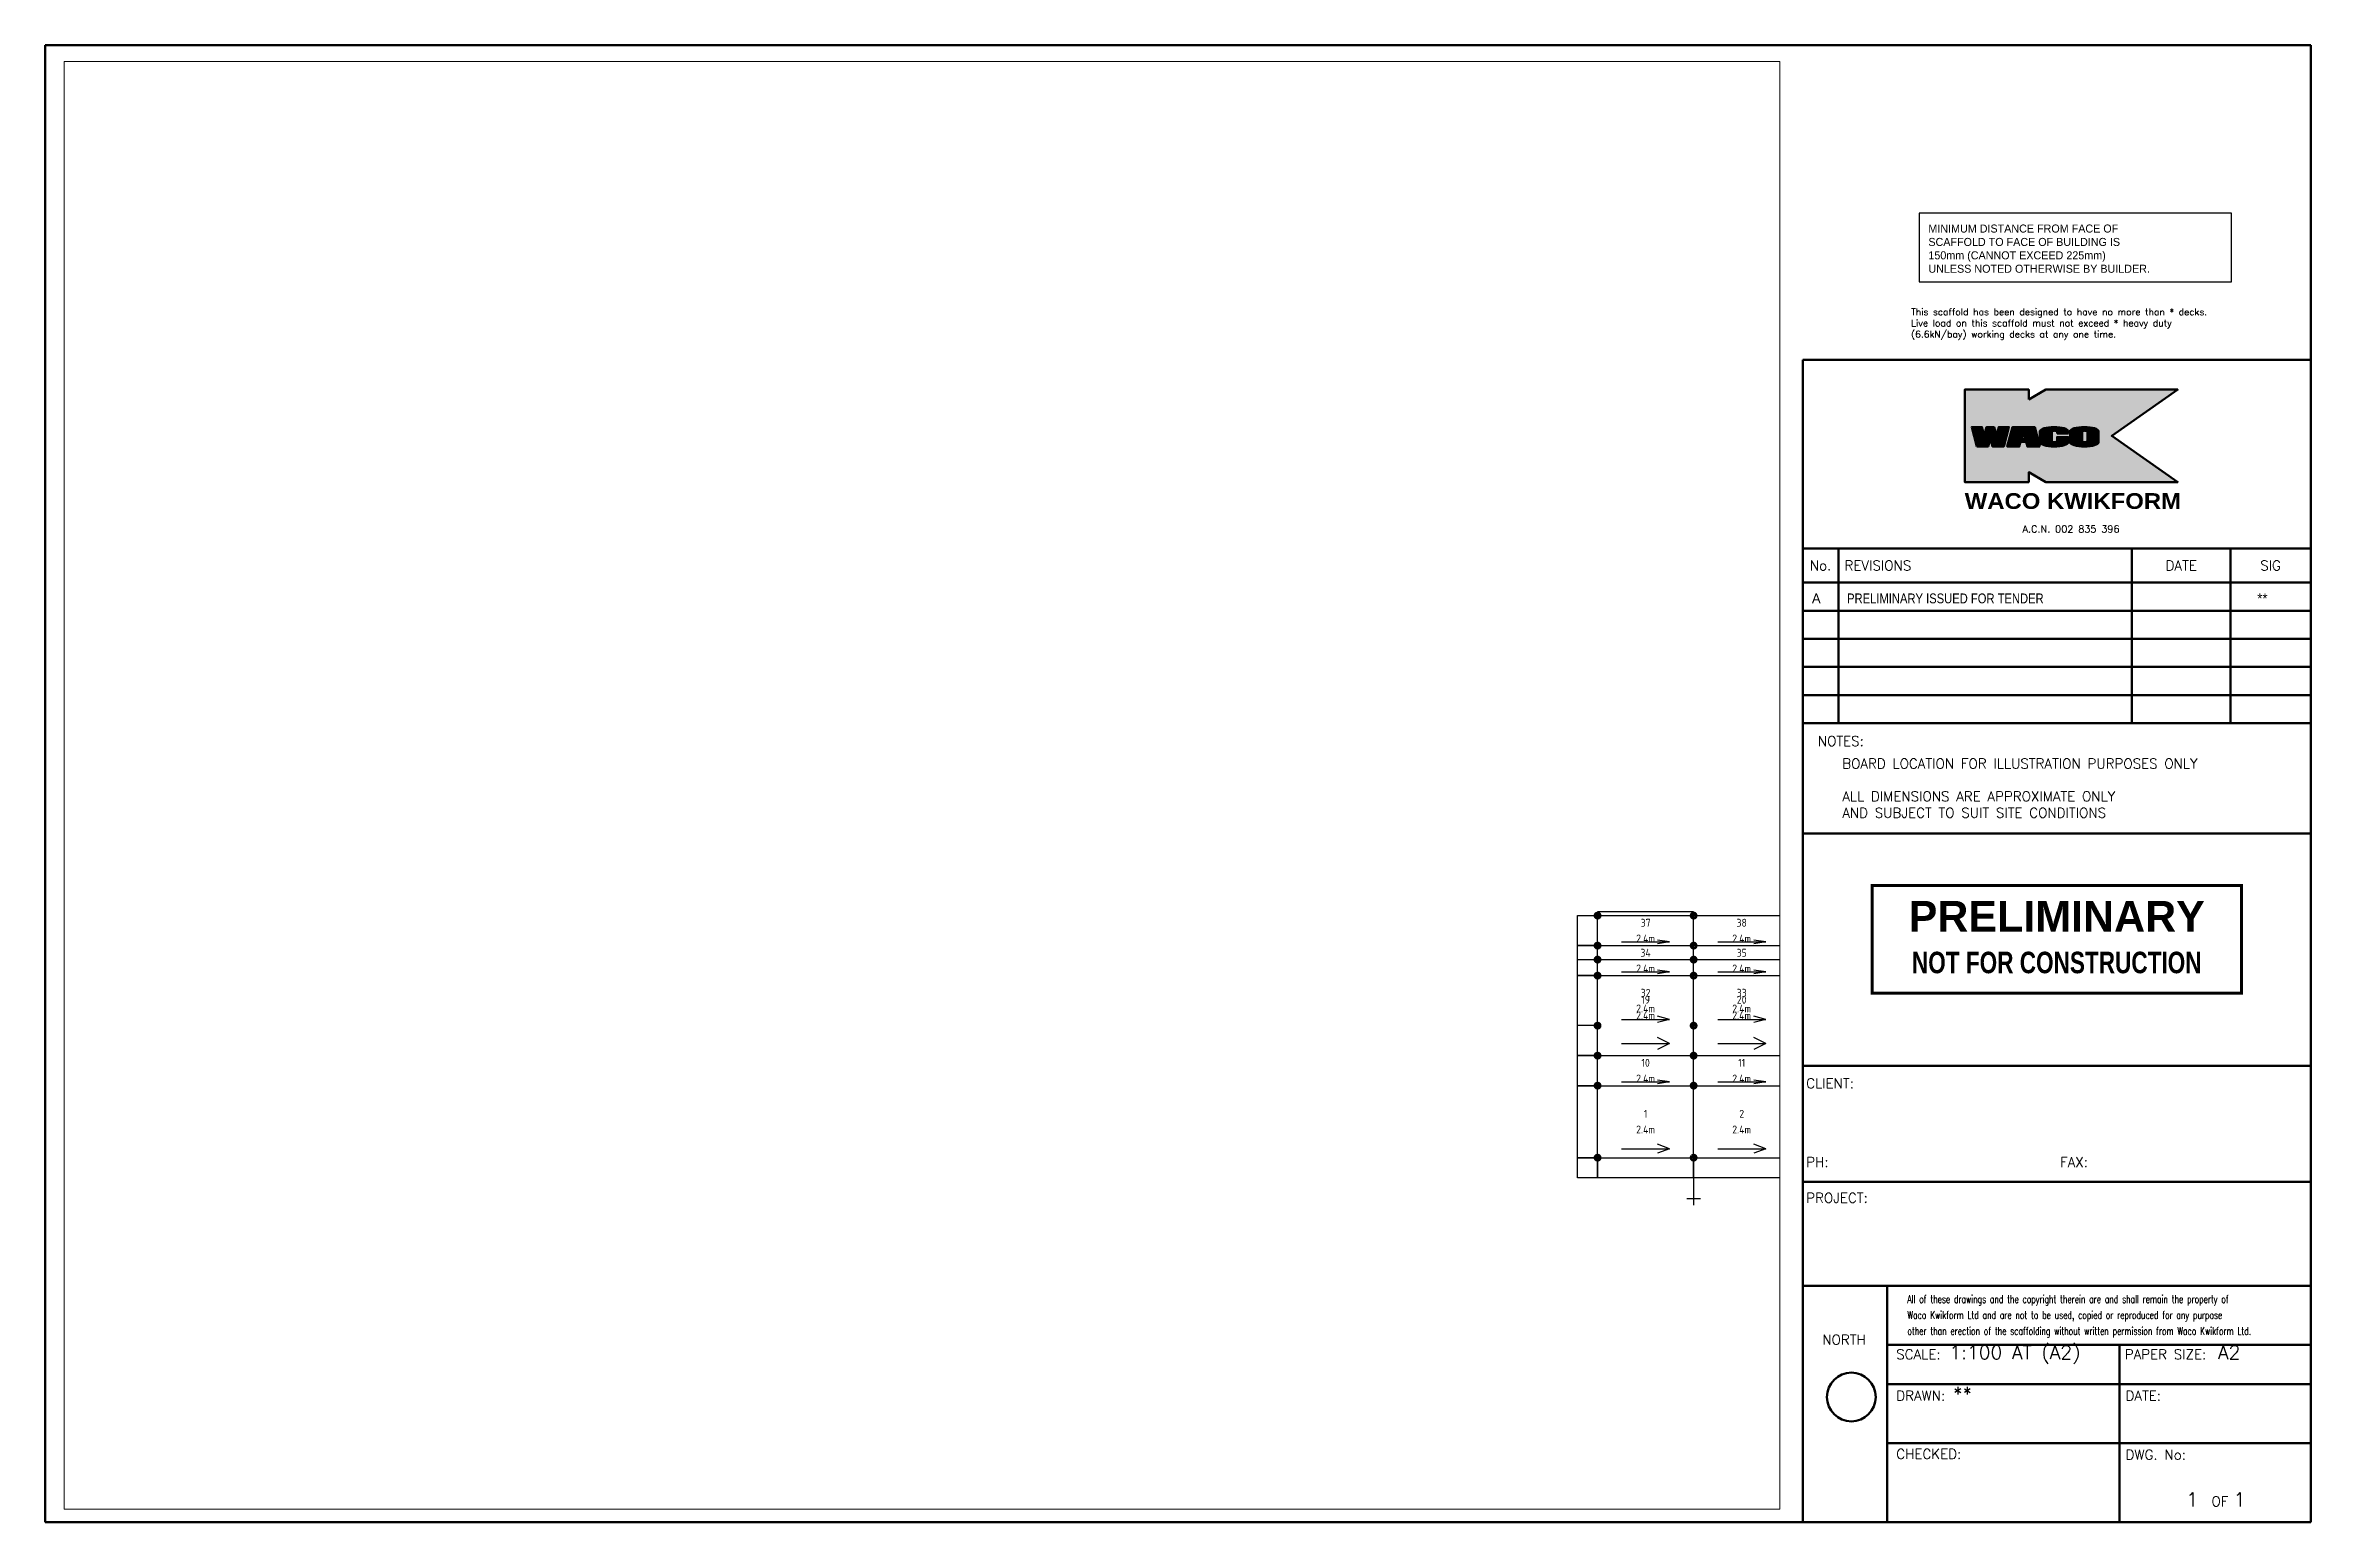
# Paper-space layout 'WACO Kwikform A2 Drawing Sheet No Ledgen' of a CAD drawing. Header units: millimetres. Extents: x 0 to 575, y 0 to 375.
# The model-space entities are those that its viewports show. They can reach past a viewport. Long polylines and large blocks are cut down to what shows.
import ezdxf
from ezdxf.enums import TextEntityAlignment as Align

# ---------------------------------------------------------------- set-up
doc = ezdxf.new("R2010")
doc.units = ezdxf.units.MM
doc.linetypes.add('KwikScaf_DASHED', pattern=[3.75, 2.5, -1.25])
doc.linetypes.add('KwikScaf_Line', pattern=[1, 1, 0])
doc.layers.get('0').update_dxf_attribs({"linetype": 'CONTINUOUS'})
for name, color, linetype in [('DISTANCE', 3, 'CONTINUOUS'), ('KwikScaf Schematic', 7, 'CONTINUOUS'), ('PRELIMINARY', 7, 'CONTINUOUS'), ('RED', 8, 'CONTINUOUS')]:
    doc.layers.add(name, color=color, linetype=linetype)
for name, color, linetype, lineweight in [('Sheet 018', 10, 'CONTINUOUS', 18), ('Sheet 025', 7, 'CONTINUOUS', 25), ('Sheet 035', 5, 'CONTINUOUS', 35), ('Sheet 050', 130, 'CONTINUOUS', 50), ('Sheet 070', 180, 'CONTINUOUS', 70)]:
    doc.layers.add(name, color=color, linetype=linetype, lineweight=lineweight)
doc.layers.add('Viewport', color=7, linetype='CONTINUOUS', plot=False)
doc.styles.add('ARCH', font='archd.shx', dxfattribs={"height": 250})
doc.styles.add('KwikScaf ISO', font='isocp.shx')
doc.styles.add('ROMANS', font='romans')
doc.styles.add('STAMP', font='ARIALBD.TTF')
doc.styles.add('WACO', font='ariblk.TTF')
pattern_1 = [(0, (0, 0), (0, 0.174625), [0.127, -0.047625]), (90, (0, 0), (-0.174625, 1e-17), [0.127, -0.047625])]

# ---------------------------------------------------------------- blocks, each defined once
blk = doc.blocks.new('REVDES')
at = {"style": 'ARCH'}
for tag, p in [('01', (2.31, 1.87)), ('03', (87.68, 1.87)), ('04', (115.37, 1.87))]:
    blk.add_attdef(tag, p, '', height=2.5, dxfattribs=at)
at = {"style": 'ARCH', "width": 0.85}
blk.add_attdef('02', (11.25, 1.87), '', height=2.5, dxfattribs=at)
blk = doc.blocks.new('PREL')
at = {"layer": 'RED', "const_width": 100}
blk.add_lwpolyline([(6000, 1750), (-6000, 1750), (-6000, -1750), (6000, -1750)], close=True, dxfattribs=at)
at = {"layer": 'RED', "style": 'STAMP'}
blk.add_text('PRELIMINARY', height=1000, dxfattribs=at).set_placement((0, 750), align=Align.MIDDLE)
at = {"layer": 'RED', "style": 'STAMP', "width": 0.75}
blk.add_text('NOT FOR CONSTRUCTION', height=700, dxfattribs=at).set_placement((0, -750), align=Align.MIDDLE)
blk = doc.blocks.new('REVISED TITLE')
at = {"layer": 'Sheet 025', "style": 'ROMANS'}
for s, p in [('CLIENT:', (-128.05, 110.15)), ('PH:', (-128.05, 90.15)), ('FAX:', (-63.6, 90.15)), ('PROJECT:', (-128.05, 81.06)), ('SCALE:', (-105.19, 41.33)), ('PAPER SIZE:', (-47.19, 41.33)), ('DRAWN:', (-105.19, 30.85)), ('DATE:', (-46.99, 30.85)), ('CHECKED:', (-105.19, 16.04)), ('DWG. No:', (-46.99, 15.86)), ('OF', (-25.18, 3.98))]:
    blk.add_text(s, height=2.5, dxfattribs=at).set_placement(p)
at = {"layer": 'Sheet 035', "style": 'ROMANS'}
for tag, p in [('CLIENT_CONTACT', (-110.61, 110.15)), ('ADDRESS_STREET', (-110.61, 100.15)), ('COMPANY', (-110.61, 105.15)), ('CITY', (-110.61, 95.15)), ('PHONE_NO.', (-110.61, 90.15)), ('FAX_NO.', (-46.16, 90.15)), ('PROJECT_TITLE:', (-110.61, 81.06)), ('PROJECT_DESCRIPTION', (-110.61, 76.06)), ('PROJECT_DESCRIPTION_2', (-110.61, 71.06)), ('PROJECT_DESCRIPTION_3', (-110.61, 66.06)), ('PROJECT_DESCRIPTION_4', (-110.61, 61.06)), ('SCALE', (-91.76, 41.33)), ('PAPER_SIZE', (-23.56, 41.33)), ('DRAFTSMAN', (-90.76, 30.85)), ('DATE', (-35.55, 30.85)), ('DWG_NO', (-46.15, 9.93))]:
    blk.add_attdef(tag, p, '', height=3.5, dxfattribs=at)
for tag, p in [('PAGE_NO.', (-30.05, 3.98)), ('OF_PAGES.', (-18.05, 3.98))]:
    blk.add_attdef(tag, text='', height=3.5, dxfattribs=at).set_placement(p, align=Align.CENTER)

msp = doc.modelspace()

# ---------------------------------------------------------------- linework, layer by layer
at = {"layer": 'KwikScaf Schematic', "color": 3, "linetype": 'KwikScaf_Line'}
for p, q in [((47059, 13444), (47059, 14206)), ((47059, 14206), (47567, 14206)), ((47567, 14206), (50006, 14206)), ((47567, 13444), (47567, 14206)), ((50006, 13444), (50006, 14206)), ((50006, 14206), (52445, 14206)), ((47059, 12682), (47059, 13444)), ((47059, 13444), (47567, 13444)), ((47567, 13444), (47059, 13444)), ((47567, 13444), (50006, 13444)), ((47567, 12682), (47567, 13444)), ((48177, 13540), (49396, 13540)), ((49396, 13540), (49091, 13587)), ((49396, 13540), (49091, 13492)), ((50006, 12682), (50006, 13444)), ((50006, 13444), (52445, 13444)), ((50616, 13540), (51835, 13540)), ((51835, 13540), (51530, 13587)), ((51835, 13540), (51530, 13492)), ((47059, 10650), (47059, 13089)), ((47059, 13089), (47567, 13089)), ((47567, 12682), (47059, 12682)), ((47059, 11412), (47059, 12682)), ((47059, 12682), (47567, 12682)), ((47567, 13089), (50006, 13089)), ((47567, 10650), (47567, 13089)), ((47567, 12682), (50006, 12682)), ((47567, 11412), (47567, 12682)), ((48177, 12778), (49396, 12778)), ((49396, 12778), (49091, 12825)), ((49396, 12778), (49091, 12730)), ((50006, 10650), (50006, 13089)), ((50006, 13089), (52445, 13089)), ((50006, 11412), (50006, 12682)), ((50006, 12682), (52445, 12682)), ((50616, 12778), (51835, 12778)), ((51835, 12778), (51530, 12825)), ((51835, 12778), (51530, 12730)), ((48177, 11571), (49396, 11571)), ((49396, 11571), (49091, 11650)), ((49396, 11571), (49091, 11492)), ((50616, 11571), (51835, 11571)), ((51835, 11571), (51530, 11650)), ((51835, 11571), (51530, 11492)), ((47567, 11412), (47059, 11412)), ((48177, 10955), (49396, 10955)), ((49396, 10955), (49091, 11108)), ((49396, 10955), (49091, 10803)), ((50616, 10955), (51835, 10955)), ((51835, 10955), (51530, 11108)), ((51835, 10955), (51530, 10803)), ((47059, 9888), (47059, 10650)), ((47059, 10650), (47567, 10650)), ((47567, 10650), (47059, 10650)), ((47567, 10650), (50006, 10650)), ((47567, 9888), (47567, 10650)), ((50006, 9888), (50006, 10650)), ((50006, 10650), (52445, 10650)), ((47567, 9888), (47059, 9888)), ((47059, 8059), (47059, 9888)), ((47059, 9888), (47567, 9888)), ((47567, 9888), (50006, 9888)), ((47567, 8059), (47567, 9888)), ((48177, 9984), (49396, 9984)), ((49396, 9984), (49091, 10031)), ((49396, 9984), (49091, 9936)), ((50006, 8059), (50006, 9888)), ((50006, 9888), (52445, 9888)), ((50616, 9984), (51835, 9984)), ((51835, 9984), (51530, 10031)), ((51835, 9984), (51530, 9936)), ((47567, 8059), (47059, 8059)), ((47059, 7551), (47059, 8059)), ((47059, 8059), (47567, 8059)), ((47567, 8059), (50006, 8059)), ((47567, 7551), (47567, 8059)), ((47567, 8059), (47567, 7551)), ((48177, 8288), (49396, 8288)), ((49396, 8288), (49091, 8402)), ((49396, 8288), (49091, 8174)), ((50006, 8059), (50006, 7551)), ((50006, 8059), (52445, 8059)), ((50006, 7551), (50006, 8059)), ((50616, 8288), (51835, 8288)), ((51835, 8288), (51530, 8402)), ((51835, 8288), (51530, 8174)), ((47567, 7551), (47059, 7551)), ((50006, 7551), (47567, 7551)), ((50006, 7551), (50006, 6851)), ((52445, 7551), (50006, 7551)), ((49831, 7026), (50181, 7026))]:
    msp.add_line(p, q, dxfattribs=at)
at = {"layer": 'KwikScaf Schematic', "color": 3, "linetype": 'KwikScaf_DASHED'}
for p, q in [((50006, 14306), (47567, 14306)), ((52245, 12482), (52245, 11612))]:
    msp.add_line(p, q, dxfattribs=at)
at = {"layer": 'KwikScaf Schematic', "color": 3, "linetype": 'KwikScaf_Line'}
for points in [[(47567, 14256, 100, 100, -0.198912), (47602, 14242, 100, 100, -0.198912), (47617, 14206, 100, 100, -0.198912), (47602, 14171, 100, 100, -0.198912), (47567, 14156, 100, 100, -0.198912), (47532, 14171, 100, 100, -0.198912), (47517, 14206, 100, 100, -0.198912), (47532, 14242, 100, 100, -0.198912)], [(50006, 14256, 100, 100, -0.198912), (50041, 14242, 100, 100, -0.198912), (50056, 14206, 100, 100, -0.198912), (50041, 14171, 100, 100, -0.198912), (50006, 14156, 100, 100, -0.198912), (49971, 14171, 100, 100, -0.198912), (49956, 14206, 100, 100, -0.198912), (49971, 14242, 100, 100, -0.198912)], [(50006, 14256, 100, 100, -0.198912), (50041, 14242, 100, 100, -0.198912), (50056, 14206, 100, 100, -0.198912), (50041, 14171, 100, 100, -0.198912), (50006, 14156, 100, 100, -0.198912), (49971, 14171, 100, 100, -0.198912), (49956, 14206, 100, 100, -0.198912), (49971, 14242, 100, 100, -0.198912)], [(52445, 14256, 100, 100, -0.198912), (52480, 14242, 100, 100, -0.198912), (52495, 14206, 100, 100, -0.198912), (52480, 14171, 100, 100, -0.198912), (52445, 14156, 100, 100, -0.198912), (52410, 14171, 100, 100, -0.198912), (52395, 14206, 100, 100, -0.198912), (52410, 14242, 100, 100, -0.198912)], [(52445, 14256, 100, 100, -0.198912), (52480, 14242, 100, 100, -0.198912), (52495, 14206, 100, 100, -0.198912), (52480, 14171, 100, 100, -0.198912), (52445, 14156, 100, 100, -0.198912), (52410, 14171, 100, 100, -0.198912), (52395, 14206, 100, 100, -0.198912), (52410, 14242, 100, 100, -0.198912)], [(47567, 13494, 100, 100, -0.198912), (47602, 13480, 100, 100, -0.198912), (47617, 13444, 100, 100, -0.198912), (47602, 13409, 100, 100, -0.198912), (47567, 13394, 100, 100, -0.198912), (47532, 13409, 100, 100, -0.198912), (47517, 13444, 100, 100, -0.198912), (47532, 13480, 100, 100, -0.198912)], [(50006, 13494, 100, 100, -0.198912), (50041, 13480, 100, 100, -0.198912), (50056, 13444, 100, 100, -0.198912), (50041, 13409, 100, 100, -0.198912), (50006, 13394, 100, 100, -0.198912), (49971, 13409, 100, 100, -0.198912), (49956, 13444, 100, 100, -0.198912), (49971, 13480, 100, 100, -0.198912)], [(50006, 13494, 100, 100, -0.198912), (50041, 13480, 100, 100, -0.198912), (50056, 13444, 100, 100, -0.198912), (50041, 13409, 100, 100, -0.198912), (50006, 13394, 100, 100, -0.198912), (49971, 13409, 100, 100, -0.198912), (49956, 13444, 100, 100, -0.198912), (49971, 13480, 100, 100, -0.198912)], [(50006, 13494, 100, 100, -0.198912), (50041, 13480, 100, 100, -0.198912), (50056, 13444, 100, 100, -0.198912), (50041, 13409, 100, 100, -0.198912), (50006, 13394, 100, 100, -0.198912), (49971, 13409, 100, 100, -0.198912), (49956, 13444, 100, 100, -0.198912), (49971, 13480, 100, 100, -0.198912)], [(52445, 13494, 100, 100, -0.198912), (52480, 13480, 100, 100, -0.198912), (52495, 13444, 100, 100, -0.198912), (52480, 13409, 100, 100, -0.198912), (52445, 13394, 100, 100, -0.198912), (52410, 13409, 100, 100, -0.198912), (52395, 13444, 100, 100, -0.198912), (52410, 13480, 100, 100, -0.198912)], [(52445, 13494, 100, 100, -0.198912), (52480, 13480, 100, 100, -0.198912), (52495, 13444, 100, 100, -0.198912), (52480, 13409, 100, 100, -0.198912), (52445, 13394, 100, 100, -0.198912), (52410, 13409, 100, 100, -0.198912), (52395, 13444, 100, 100, -0.198912), (52410, 13480, 100, 100, -0.198912)], [(52445, 13494, 100, 100, -0.198912), (52480, 13480, 100, 100, -0.198912), (52495, 13444, 100, 100, -0.198912), (52480, 13409, 100, 100, -0.198912), (52445, 13394, 100, 100, -0.198912), (52410, 13409, 100, 100, -0.198912), (52395, 13444, 100, 100, -0.198912), (52410, 13480, 100, 100, -0.198912)], [(47567, 13139, 100, 100, -0.198912), (47602, 13125, 100, 100, -0.198912), (47617, 13089, 100, 100, -0.198912), (47602, 13054, 100, 100, -0.198912), (47567, 13039, 100, 100, -0.198912), (47532, 13054, 100, 100, -0.198912), (47517, 13089, 100, 100, -0.198912), (47532, 13125, 100, 100, -0.198912)], [(50006, 13139, 100, 100, -0.198912), (50041, 13125, 100, 100, -0.198912), (50056, 13089, 100, 100, -0.198912), (50041, 13054, 100, 100, -0.198912), (50006, 13039, 100, 100, -0.198912), (49971, 13054, 100, 100, -0.198912), (49956, 13089, 100, 100, -0.198912), (49971, 13125, 100, 100, -0.198912)], [(50006, 12732, 100, 100, -0.198912), (50041, 12718, 100, 100, -0.198912), (50056, 12682, 100, 100, -0.198912), (50041, 12647, 100, 100, -0.198912), (50006, 12632, 100, 100, -0.198912), (49971, 12647, 100, 100, -0.198912), (49956, 12682, 100, 100, -0.198912), (49971, 12718, 100, 100, -0.198912)], [(50006, 12732, 100, 100, -0.198912), (50041, 12718, 100, 100, -0.198912), (50056, 12682, 100, 100, -0.198912), (50041, 12647, 100, 100, -0.198912), (50006, 12632, 100, 100, -0.198912), (49971, 12647, 100, 100, -0.198912), (49956, 12682, 100, 100, -0.198912), (49971, 12718, 100, 100, -0.198912)], [(52445, 13139, 100, 100, -0.198912), (52480, 13125, 100, 100, -0.198912), (52495, 13089, 100, 100, -0.198912), (52480, 13054, 100, 100, -0.198912), (52445, 13039, 100, 100, -0.198912), (52410, 13054, 100, 100, -0.198912), (52395, 13089, 100, 100, -0.198912), (52410, 13125, 100, 100, -0.198912)], [(52445, 12732, 100, 100, -0.198912), (52480, 12718, 100, 100, -0.198912), (52495, 12682, 100, 100, -0.198912), (52480, 12647, 100, 100, -0.198912), (52445, 12632, 100, 100, -0.198912), (52410, 12647, 100, 100, -0.198912), (52395, 12682, 100, 100, -0.198912), (52410, 12718, 100, 100, -0.198912)], [(52445, 12732, 100, 100, -0.198912), (52480, 12718, 100, 100, -0.198912), (52495, 12682, 100, 100, -0.198912), (52480, 12647, 100, 100, -0.198912), (52445, 12632, 100, 100, -0.198912), (52410, 12647, 100, 100, -0.198912), (52395, 12682, 100, 100, -0.198912), (52410, 12718, 100, 100, -0.198912)], [(50006, 11462, 100, 100, -0.198912), (50041, 11448, 100, 100, -0.198912), (50056, 11412, 100, 100, -0.198912), (50041, 11377, 100, 100, -0.198912), (50006, 11362, 100, 100, -0.198912), (49971, 11377, 100, 100, -0.198912), (49956, 11412, 100, 100, -0.198912), (49971, 11448, 100, 100, -0.198912)], [(52445, 11462, 100, 100, -0.198912), (52480, 11448, 100, 100, -0.198912), (52495, 11412, 100, 100, -0.198912), (52480, 11377, 100, 100, -0.198912), (52445, 11362, 100, 100, -0.198912), (52410, 11377, 100, 100, -0.198912), (52395, 11412, 100, 100, -0.198912), (52410, 11448, 100, 100, -0.198912)], [(47567, 10700, 100, 100, -0.198912), (47602, 10686, 100, 100, -0.198912), (47617, 10650, 100, 100, -0.198912), (47602, 10615, 100, 100, -0.198912), (47567, 10600, 100, 100, -0.198912), (47532, 10615, 100, 100, -0.198912), (47517, 10650, 100, 100, -0.198912), (47532, 10686, 100, 100, -0.198912)], [(50006, 10700, 100, 100, -0.198912), (50041, 10686, 100, 100, -0.198912), (50056, 10650, 100, 100, -0.198912), (50041, 10615, 100, 100, -0.198912), (50006, 10600, 100, 100, -0.198912), (49971, 10615, 100, 100, -0.198912), (49956, 10650, 100, 100, -0.198912), (49971, 10686, 100, 100, -0.198912)], [(50006, 10700, 100, 100, -0.198912), (50041, 10686, 100, 100, -0.198912), (50056, 10650, 100, 100, -0.198912), (50041, 10615, 100, 100, -0.198912), (50006, 10600, 100, 100, -0.198912), (49971, 10615, 100, 100, -0.198912), (49956, 10650, 100, 100, -0.198912), (49971, 10686, 100, 100, -0.198912)], [(50006, 10700, 100, 100, -0.198912), (50041, 10686, 100, 100, -0.198912), (50056, 10650, 100, 100, -0.198912), (50041, 10615, 100, 100, -0.198912), (50006, 10600, 100, 100, -0.198912), (49971, 10615, 100, 100, -0.198912), (49956, 10650, 100, 100, -0.198912), (49971, 10686, 100, 100, -0.198912)], [(52445, 10700, 100, 100, -0.198912), (52480, 10686, 100, 100, -0.198912), (52495, 10650, 100, 100, -0.198912), (52480, 10615, 100, 100, -0.198912), (52445, 10600, 100, 100, -0.198912), (52410, 10615, 100, 100, -0.198912), (52395, 10650, 100, 100, -0.198912), (52410, 10686, 100, 100, -0.198912)], [(52445, 10700, 100, 100, -0.198912), (52480, 10686, 100, 100, -0.198912), (52495, 10650, 100, 100, -0.198912), (52480, 10615, 100, 100, -0.198912), (52445, 10600, 100, 100, -0.198912), (52410, 10615, 100, 100, -0.198912), (52395, 10650, 100, 100, -0.198912), (52410, 10686, 100, 100, -0.198912)], [(52445, 10700, 100, 100, -0.198912), (52480, 10686, 100, 100, -0.198912), (52495, 10650, 100, 100, -0.198912), (52480, 10615, 100, 100, -0.198912), (52445, 10600, 100, 100, -0.198912), (52410, 10615, 100, 100, -0.198912), (52395, 10650, 100, 100, -0.198912), (52410, 10686, 100, 100, -0.198912)], [(47567, 9938, 100, 100, -0.198912), (47602, 9924, 100, 100, -0.198912), (47617, 9888, 100, 100, -0.198912), (47602, 9853, 100, 100, -0.198912), (47567, 9838, 100, 100, -0.198912), (47532, 9853, 100, 100, -0.198912), (47517, 9888, 100, 100, -0.198912), (47532, 9924, 100, 100, -0.198912)], [(50006, 9938, 100, 100, -0.198912), (50041, 9924, 100, 100, -0.198912), (50056, 9888, 100, 100, -0.198912), (50041, 9853, 100, 100, -0.198912), (50006, 9838, 100, 100, -0.198912), (49971, 9853, 100, 100, -0.198912), (49956, 9888, 100, 100, -0.198912), (49971, 9924, 100, 100, -0.198912)], [(50006, 9938, 100, 100, -0.198912), (50041, 9924, 100, 100, -0.198912), (50056, 9888, 100, 100, -0.198912), (50041, 9853, 100, 100, -0.198912), (50006, 9838, 100, 100, -0.198912), (49971, 9853, 100, 100, -0.198912), (49956, 9888, 100, 100, -0.198912), (49971, 9924, 100, 100, -0.198912)], [(50006, 9938, 100, 100, -0.198912), (50041, 9924, 100, 100, -0.198912), (50056, 9888, 100, 100, -0.198912), (50041, 9853, 100, 100, -0.198912), (50006, 9838, 100, 100, -0.198912), (49971, 9853, 100, 100, -0.198912), (49956, 9888, 100, 100, -0.198912), (49971, 9924, 100, 100, -0.198912)], [(52445, 9938, 100, 100, -0.198912), (52480, 9924, 100, 100, -0.198912), (52495, 9888, 100, 100, -0.198912), (52480, 9853, 100, 100, -0.198912), (52445, 9838, 100, 100, -0.198912), (52410, 9853, 100, 100, -0.198912), (52395, 9888, 100, 100, -0.198912), (52410, 9924, 100, 100, -0.198912)], [(52445, 9938, 100, 100, -0.198912), (52480, 9924, 100, 100, -0.198912), (52495, 9888, 100, 100, -0.198912), (52480, 9853, 100, 100, -0.198912), (52445, 9838, 100, 100, -0.198912), (52410, 9853, 100, 100, -0.198912), (52395, 9888, 100, 100, -0.198912), (52410, 9924, 100, 100, -0.198912)], [(52445, 9938, 100, 100, -0.198912), (52480, 9924, 100, 100, -0.198912), (52495, 9888, 100, 100, -0.198912), (52480, 9853, 100, 100, -0.198912), (52445, 9838, 100, 100, -0.198912), (52410, 9853, 100, 100, -0.198912), (52395, 9888, 100, 100, -0.198912), (52410, 9924, 100, 100, -0.198912)], [(50006, 8109, 100, 100, -0.198912), (50041, 8095, 100, 100, -0.198912), (50056, 8059, 100, 100, -0.198912), (50041, 8024, 100, 100, -0.198912), (50006, 8009, 100, 100, -0.198912), (49971, 8024, 100, 100, -0.198912), (49956, 8059, 100, 100, -0.198912), (49971, 8095, 100, 100, -0.198912)], [(52445, 8109, 100, 100, -0.198912), (52480, 8095, 100, 100, -0.198912), (52495, 8059, 100, 100, -0.198912), (52480, 8024, 100, 100, -0.198912), (52445, 8009, 100, 100, -0.198912), (52410, 8024, 100, 100, -0.198912), (52395, 8059, 100, 100, -0.198912), (52410, 8095, 100, 100, -0.198912)]]:
    msp.add_lwpolyline(points, format="xyseb", close=True, dxfattribs=at)
at = {"layer": 'KwikScaf Schematic', "color": 3, "linetype": 'KwikScaf_Line', "const_width": 100}
for points in [[(47567, 13494, -0.198912), (47602, 13480, -0.198912), (47617, 13444, -0.198912), (47602, 13409, -0.198912), (47567, 13394, -0.198912), (47532, 13409, -0.198912), (47517, 13444, -0.198912), (47532, 13480, -0.198912)], [(50006, 13494, -0.198912), (50041, 13480, -0.198912), (50056, 13444, -0.198912), (50041, 13409, -0.198912), (50006, 13394, -0.198912), (49971, 13409, -0.198912), (49956, 13444, -0.198912), (49971, 13480, -0.198912)], [(52445, 13494, -0.198912), (52480, 13480, -0.198912), (52495, 13444, -0.198912), (52480, 13409, -0.198912), (52445, 13394, -0.198912), (52410, 13409, -0.198912), (52395, 13444, -0.198912), (52410, 13480, -0.198912)], [(47567, 12732, -0.198912), (47602, 12718, -0.198912), (47617, 12682, -0.198912), (47602, 12647, -0.198912), (47567, 12632, -0.198912), (47532, 12647, -0.198912), (47517, 12682, -0.198912), (47532, 12718, -0.198912)], [(47567, 12732, -0.198912), (47602, 12718, -0.198912), (47617, 12682, -0.198912), (47602, 12647, -0.198912), (47567, 12632, -0.198912), (47532, 12647, -0.198912), (47517, 12682, -0.198912), (47532, 12718, -0.198912)], [(50006, 13139, -0.198912), (50041, 13125, -0.198912), (50056, 13089, -0.198912), (50041, 13054, -0.198912), (50006, 13039, -0.198912), (49971, 13054, -0.198912), (49956, 13089, -0.198912), (49971, 13125, -0.198912)], [(50006, 12732, -0.198912), (50041, 12718, -0.198912), (50056, 12682, -0.198912), (50041, 12647, -0.198912), (50006, 12632, -0.198912), (49971, 12647, -0.198912), (49956, 12682, -0.198912), (49971, 12718, -0.198912)], [(50006, 12732, -0.198912), (50041, 12718, -0.198912), (50056, 12682, -0.198912), (50041, 12647, -0.198912), (50006, 12632, -0.198912), (49971, 12647, -0.198912), (49956, 12682, -0.198912), (49971, 12718, -0.198912)], [(52445, 13139, -0.198912), (52480, 13125, -0.198912), (52495, 13089, -0.198912), (52480, 13054, -0.198912), (52445, 13039, -0.198912), (52410, 13054, -0.198912), (52395, 13089, -0.198912), (52410, 13125, -0.198912)], [(52445, 12732, -0.198912), (52480, 12718, -0.198912), (52495, 12682, -0.198912), (52480, 12647, -0.198912), (52445, 12632, -0.198912), (52410, 12647, -0.198912), (52395, 12682, -0.198912), (52410, 12718, -0.198912)], [(47567, 11462, -0.198912), (47602, 11448, -0.198912), (47617, 11412, -0.198912), (47602, 11377, -0.198912), (47567, 11362, -0.198912), (47532, 11377, -0.198912), (47517, 11412, -0.198912), (47532, 11448, -0.198912)], [(50006, 11462, -0.198912), (50041, 11448, -0.198912), (50056, 11412, -0.198912), (50041, 11377, -0.198912), (50006, 11362, -0.198912), (49971, 11377, -0.198912), (49956, 11412, -0.198912), (49971, 11448, -0.198912)], [(47567, 10700, -0.198912), (47602, 10686, -0.198912), (47617, 10650, -0.198912), (47602, 10615, -0.198912), (47567, 10600, -0.198912), (47532, 10615, -0.198912), (47517, 10650, -0.198912), (47532, 10686, -0.198912)], [(50006, 10700, -0.198912), (50041, 10686, -0.198912), (50056, 10650, -0.198912), (50041, 10615, -0.198912), (50006, 10600, -0.198912), (49971, 10615, -0.198912), (49956, 10650, -0.198912), (49971, 10686, -0.198912)], [(52445, 10700, -0.198912), (52480, 10686, -0.198912), (52495, 10650, -0.198912), (52480, 10615, -0.198912), (52445, 10600, -0.198912), (52410, 10615, -0.198912), (52395, 10650, -0.198912), (52410, 10686, -0.198912)], [(47567, 9938, -0.198912), (47602, 9924, -0.198912), (47617, 9888, -0.198912), (47602, 9853, -0.198912), (47567, 9838, -0.198912), (47532, 9853, -0.198912), (47517, 9888, -0.198912), (47532, 9924, -0.198912)], [(50006, 9938, -0.198912), (50041, 9924, -0.198912), (50056, 9888, -0.198912), (50041, 9853, -0.198912), (50006, 9838, -0.198912), (49971, 9853, -0.198912), (49956, 9888, -0.198912), (49971, 9924, -0.198912)], [(52445, 9938, -0.198912), (52480, 9924, -0.198912), (52495, 9888, -0.198912), (52480, 9853, -0.198912), (52445, 9838, -0.198912), (52410, 9853, -0.198912), (52395, 9888, -0.198912), (52410, 9924, -0.198912)], [(47567, 8109, -0.198912), (47602, 8095, -0.198912), (47617, 8059, -0.198912), (47602, 8024, -0.198912), (47567, 8009, -0.198912), (47532, 8024, -0.198912), (47517, 8059, -0.198912), (47532, 8095, -0.198912)], [(50006, 8109, -0.198912), (50041, 8095, -0.198912), (50056, 8059, -0.198912), (50041, 8024, -0.198912), (50006, 8009, -0.198912), (49971, 8024, -0.198912), (49956, 8059, -0.198912), (49971, 8095, -0.198912)], [(52445, 8109, -0.198912), (52480, 8095, -0.198912), (52495, 8059, -0.198912), (52480, 8024, -0.198912), (52445, 8009, -0.198912), (52410, 8024, -0.198912), (52395, 8059, -0.198912), (52410, 8095, -0.198912)]]:
    msp.add_lwpolyline(points, format="xyb", close=True, dxfattribs=at)

# ---------------------------------------------------------------- texts
at = {"layer": 'KwikScaf Schematic', "style": 'KwikScaf ISO'}
for s, p in [('37', (48787, 14025)), ('38', (51226, 14025)), ('2.4m', (48787, 13625)), ('34', (48787, 13263)), ('2.4m', (51226, 13625)), ('35', (51226, 13263)), ('2.4m', (48787, 12863)), ('2.4m', (51226, 12863)), ('32', (48787, 12247)), ('19', (48787, 12070)), ('33', (51226, 12247)), ('20', (51226, 12070)), ('2.4m', (48787, 11847)), ('2.4m', (48787, 11670)), ('2.4m', (51226, 11847)), ('2.4m', (51226, 11670)), ('10', (48787, 10469)), ('11', (51226, 10469)), ('2.4m', (48787, 10069)), ('2.4m', (51226, 10069)), ('1', (48787, 9174)), ('2', (51226, 9174)), ('2.4m', (48787, 8774)), ('2.4m', (51226, 8774))]:
    msp.add_text(s, height=200, dxfattribs=at).set_placement(p, align=Align.MIDDLE_CENTER)

psp = doc.layouts.new('WACO Kwikform A2 Drawing Sheet No Ledgen')

# ---------------------------------------------------------------- hatches: boundary and pattern name
h = psp.add_hatch()
h.set_pattern_fill('ANGLE', color=140, scale=0.025, style=0)
h.set_pattern_definition(pattern_1)
h.paths.add_polyline_path([(493.69, 275.27), (494.27, 273.1), (497.09, 273.1), (498.42, 278.06), (495.82, 278.06), (495.23, 275.87), (494.64, 278.06), (492.73, 278.06), (492.14, 275.87), (491.55, 278.06), (488.96, 278.06), (490.29, 273.1), (493.11, 273.1)])
h = psp.add_hatch()
h.set_pattern_fill('ANGLE', color=140, scale=0.025, style=0)
h.set_pattern_definition(pattern_1)
h.paths.add_polyline_path([(504.96, 278.06), (499.32, 278.06), (497.99, 273.1), (501.01, 273.1), (501.33, 274.31), (502.79, 274.31), (503.11, 273.1), (506.29, 273.1)])
h.paths.add_polyline_path([(502.14, 276.71), (502.6, 274.99), (501.68, 274.99)], flags=16)
h = psp.add_hatch()
h.set_pattern_fill('ANGLE', color=140, scale=0.025, style=0)
h.set_pattern_definition(pattern_1)
edge = h.paths.add_edge_path()
edge.add_ellipse((509.97, 276.84), major_axis=(-0.658, 0), ratio=0.455652, start_angle=180, end_angle=360, ccw=False)
edge.add_line((510.63, 276.84), (510.63, 276.42))
edge.add_line((510.63, 276.42), (513.49, 276.42))
edge.add_line((513.49, 276.42), (513.49, 276.96))
edge.add_ellipse((509.88, 276.96), major_axis=(-3.61, 0), ratio=0.304653, start_angle=180, end_angle=360)
edge.add_line((506.27, 276.96), (506.27, 274.2))
edge.add_ellipse((509.88, 274.2), major_axis=(-3.61, 0), ratio=0.304653, start_angle=0, end_angle=180)
edge.add_line((513.49, 274.2), (513.49, 275.5))
edge.add_line((513.49, 275.5), (510.63, 275.5))
edge.add_line((510.63, 275.5), (510.63, 274.44))
edge.add_ellipse((509.97, 274.48), major_axis=(-0.658, 0), ratio=0.455652, start_angle=0, end_angle=180, ccw=False)
edge.add_line((509.31, 274.48), (509.31, 276.88))
h = psp.add_hatch()
h.set_pattern_fill('ANGLE', color=140, scale=0.025, style=0)
h.set_pattern_definition(pattern_1)
edge = h.paths.add_edge_path()
edge.add_ellipse((517.56, 276.96), major_axis=(-3.61, 0), ratio=0.304653, start_angle=180, end_angle=360)
edge.add_line((513.95, 276.96), (513.95, 274.2))
edge.add_ellipse((517.56, 274.2), major_axis=(-3.61, 0), ratio=0.304653, start_angle=0, end_angle=180)
edge.add_line((521.17, 274.2), (521.17, 276.96))
edge = h.paths.add_edge_path(flags=16)
edge.add_ellipse((517.65, 276.84), major_axis=(-0.658, 0), ratio=0.455652, start_angle=180, end_angle=360, ccw=False)
edge.add_line((518.31, 276.84), (518.31, 274.44))
edge.add_ellipse((517.65, 274.48), major_axis=(-0.658, 0), ratio=0.455652, start_angle=0, end_angle=180, ccw=False)
edge.add_line((517, 274.48), (517, 276.88))
at = {"layer": 'Sheet 070'}
h = psp.add_hatch(color=51, dxfattribs=at)
h.paths.add_polyline_path([(501.68, 274.99), (502.6, 274.99), (502.14, 276.71)], flags=0)
h.paths.add_polyline_path([(506.29, 273.1), (504.96, 278.06), (499.32, 278.06), (497.99, 273.1), (501.01, 273.1), (501.33, 274.31), (502.79, 274.31), (503.11, 273.1)], flags=16)
h.paths.add_polyline_path([(490.29, 273.1), (488.96, 278.06), (491.55, 278.06), (492.14, 275.87), (492.73, 278.06), (494.64, 278.06), (495.23, 275.87), (495.82, 278.06), (498.42, 278.06), (497.09, 273.1), (494.27, 273.1), (493.69, 275.27), (493.11, 273.1)], flags=16)
h.paths.add_polyline_path([(503.44, 285.06), (503.44, 287.56), (487.19, 287.56), (487.19, 264.06), (503.44, 264.06), (503.44, 266.56), (507.77, 264.06), (541.27, 264.06), (524.49, 275.81), (541.27, 287.56), (507.77, 287.56)])
edge = h.paths.add_edge_path(flags=16)
edge.add_line((510.63, 274.48), (510.63, 275.5))
edge.add_line((510.63, 275.5), (513.49, 275.5))
edge.add_line((513.49, 275.5), (513.49, 274.2))
edge.add_ellipse((509.88, 274.2), major_axis=(-3.61, 0), ratio=0.304653, start_angle=0, end_angle=180, ccw=False)
edge.add_line((506.27, 274.2), (506.27, 276.96))
edge.add_ellipse((509.88, 276.96), major_axis=(-3.61, 0), ratio=0.304653, start_angle=180, end_angle=360, ccw=False)
edge.add_line((513.49, 276.96), (513.49, 276.42))
edge.add_line((513.49, 276.42), (510.63, 276.42))
edge.add_line((510.63, 276.42), (510.63, 276.84))
edge.add_ellipse((509.97, 276.84), major_axis=(-0.658, 0), ratio=0.455652, start_angle=180, end_angle=360)
edge.add_line((509.31, 276.84), (509.31, 274.48))
edge.add_ellipse((509.97, 274.48), major_axis=(-0.658, 0), ratio=0.455652, start_angle=0, end_angle=180)
edge = h.paths.add_edge_path(flags=16)
edge.add_ellipse((517.56, 274.2), major_axis=(-3.61, 0), ratio=0.304653, start_angle=0, end_angle=180, ccw=False)
edge.add_line((513.95, 274.2), (513.95, 276.96))
edge.add_ellipse((517.56, 276.96), major_axis=(-3.61, 0), ratio=0.304653, start_angle=180, end_angle=360, ccw=False)
edge.add_line((521.17, 276.96), (521.17, 274.2))
edge = h.paths.add_edge_path(flags=0)
edge.add_line((517, 276.84), (517, 274.48))
edge.add_ellipse((517.65, 274.48), major_axis=(-0.658, 0), ratio=0.455652, start_angle=0, end_angle=180)
edge.add_line((518.31, 274.48), (518.31, 276.84))
edge.add_ellipse((517.65, 276.84), major_axis=(-0.658, 0), ratio=0.455652, start_angle=180, end_angle=360)

# ---------------------------------------------------------------- linework, layer by layer
at = {"layer": 'DISTANCE'}
psp.add_lwpolyline([(475.65, 314.96), (554.86, 314.96), (554.86, 332.4), (475.65, 332.4)], close=True, dxfattribs=at)
at = {"layer": 'Sheet 050', "color": 7}
for p, q in [((455.13, 202.86), (455.13, 247.24)), ((529.64, 202.86), (529.64, 247.24)), ((554.64, 202.86), (554.64, 247.24)), ((446.08, 238.56), (575, 238.56)), ((446.08, 231.42), (575, 231.42)), ((446.08, 224.28), (575, 224.28)), ((446.08, 217.14), (575, 217.14)), ((446.08, 210), (575, 210)), ((467.54, 45), (575, 45)), ((526.5, 0), (526.5, 45)), ((467.54, 35), (575, 35)), ((467.54, 20), (575, 20))]:
    psp.add_line(p, q, dxfattribs=at)
at = {"layer": 'Sheet 070', "color": 7}
for p, q in [((575, 375), (0, 375)), ((0, 0), (0, 375)), ((575, 0), (575, 375)), ((446.08, 295.14), (575, 295.14)), ((446.08, 295.14), (446.08, 0)), ((446.08, 247.24), (575, 247.24)), ((446.08, 202.86), (575, 202.86)), ((446.08, 174.81), (575, 174.81)), ((446.1, 115.87), (575, 115.87)), ((446.1, 86.35), (575, 86.35)), ((446.08, 60), (575, 60)), ((467.54, -0.18), (467.54, 59.82)), ((575, 0), (0, 0))]:
    psp.add_line(p, q, dxfattribs=at)
at = {"layer": 'Sheet 070'}
for p, q in [((506.27, 276.96), (506.27, 274.2)), ((509.31, 276.84), (509.31, 274.48)), ((510.63, 276.84), (510.63, 276.42)), ((510.63, 276.42), (513.49, 276.42)), ((513.49, 276.42), (513.49, 276.96)), ((513.95, 276.96), (513.95, 274.2)), ((517, 276.84), (517, 274.48)), ((518.31, 276.84), (518.31, 274.48)), ((521.17, 274.2), (521.17, 276.96))]:
    psp.add_line(p, q, dxfattribs=at)
at = {"layer": 'Sheet 070', "color": 7}
psp.add_lwpolyline([(503.44, 285.06), (503.44, 287.56), (487.19, 287.56), (487.19, 264.06), (503.44, 264.06), (503.44, 266.56), (507.77, 264.06), (541.27, 264.06), (524.49, 275.81), (541.27, 287.56), (507.77, 287.56)], close=True, dxfattribs=at)
at = {"layer": 'Sheet 070'}
for points in [[(490.29, 273.1), (488.96, 278.06), (491.55, 278.06), (492.14, 275.87), (492.73, 278.06), (494.64, 278.06), (495.23, 275.87), (495.82, 278.06), (498.42, 278.06), (497.09, 273.1), (494.27, 273.1), (493.69, 275.27), (493.11, 273.1), (490.29, 273.1)], [(506.29, 273.1), (504.96, 278.06), (499.32, 278.06), (497.99, 273.1), (501.01, 273.1), (501.33, 274.31), (502.79, 274.31), (503.11, 273.1)], [(501.68, 274.99), (502.6, 274.99), (502.14, 276.71)]]:
    psp.add_lwpolyline(points, close=True, dxfattribs=at)
psp.add_lwpolyline([(510.63, 274.48), (510.63, 275.5), (513.49, 275.5), (513.49, 274.2)], dxfattribs=at)
at = {"layer": 'Sheet 070', "color": 7}
psp.add_circle((458.41, 31.74), 6.19, dxfattribs=at)
at = {"layer": 'Sheet 070'}
for centre, major_axis, ratio in [((509.88, 276.96), (-3.61, 0), 0.304653), ((509.97, 276.84), (-0.658, 0), 0.455652), ((517.56, 276.96), (-3.61, 0), 0.304653), ((517.65, 276.84), (-0.658, 0), 0.455652)]:
    psp.add_ellipse(centre, major_axis=major_axis, ratio=ratio, start_param=3.141593, end_param=6.283185, dxfattribs=at)
at = {"layer": 'Sheet 070', "extrusion": (0, 0, -1)}
for centre, major_axis, ratio in [((509.88, 274.2), (-3.61, 0), 0.304653), ((509.97, 274.48), (-0.658, 0), 0.455652), ((517.56, 274.2), (-3.61, 0), 0.304653), ((517.65, 274.48), (-0.658, 0), 0.455652)]:
    psp.add_ellipse(centre, major_axis=major_axis, ratio=ratio, start_param=3.141593, end_param=6.283185, dxfattribs=at)

# ---------------------------------------------------------------- block references
at = {"color": 7}
ref = psp.add_blockref('REVDES', (446.08, 231.42), dxfattribs=at)
ref.add_attrib('01', 'A', (448.39, 233.29), dxfattribs={"height": 2.5, "style": 'ARCH'})
ref.add_attrib('02', 'PRELIMINARY ISSUED FOR TENDER', (457.33, 233.29), dxfattribs={"height": 2.5, "style": 'ARCH', "width": 0.85})
ref.add_attrib('04', '**', (561.45, 233.29), dxfattribs={"height": 2.5, "style": 'ARCH'})
psp.add_blockref('REVISED TITLE', (575, 0)).add_auto_attribs({'SCALE': '1:100 AT (A2)', 'PAPER_SIZE': 'A2', 'DRAFTSMAN': '**', 'PAGE_NO.': '1', 'OF_PAGES.': '1'})
at = {"layer": 'PRELIMINARY', "xscale": 0.0078125, "yscale": 0.0078125, "zscale": 0.0078125}
psp.add_blockref('PREL', (510.54, 147.95), dxfattribs=at)

# ---------------------------------------------------------------- texts
at = {"layer": 'DISTANCE', "style": 'ARCH'}
for s, p in [('MINIMUM DISTANCE FROM FACE OF ', (477.96, 327.44)), ('SCAFFOLD TO FACE OF BUILDING IS', (477.96, 324.04)), ('150mm (CANNOT EXCEED 225mm) ', (477.96, 320.64)), ('UNLESS NOTED OTHERWISE BY BUILDER.', (477.96, 317.24))]:
    psp.add_text(s, height=2.04, dxfattribs=at).set_placement(p)
at = {"layer": 'Sheet 018', "color": 7, "style": 'WACO', "width": 0.982356}
psp.add_text('WACO KWIKFORM', height=4, dxfattribs=at).set_placement((487.19, 257.27), (542.08, 257.27), align=Align.FIT)
at = {"layer": 'Sheet 018', "color": 7, "style": 'ROMANS'}
psp.add_text('A.C.N. 002 835 396', height=1.8, dxfattribs=at).set_placement((514.18, 251.28), align=Align.CENTER)
at = {"layer": 'Sheet 018', "color": 7, "style": 'ROMANS', "width": 0.7}
for s, p in [('All of these drawings and the copyright therein are and shall remain the property of ', (472.64, 55.61)), ('Waco Kwikform Ltd and are not to be used, copied or reproduced for any purpose ', (472.64, 51.57)), ('other than erection of the scaffolding without written permission from Waco Kwikform Ltd.', (472.64, 47.52))]:
    psp.add_text(s, height=2, dxfattribs=at).set_placement(p)
at = {"layer": 'Sheet 018', "color": 7, "insert": (473.59, 308.15), "char_height": 1.6999, "width": 95.7239, "attachment_point": 1, "style": 'ROMANS'}
psp.add_mtext('This scaffold has been designed to have no more than * decks.\\PLive load on this scaffold must not exceed * heavy duty \\P(6.6kN/bay) working decks at any one time.', dxfattribs=at)
at = {"layer": 'Sheet 025', "color": 7, "style": 'ROMANS'}
for s, p in [('No.', (450.6, 242.9)), ('DATE', (542.14, 242.9)), ('SIG', (564.82, 242.9))]:
    psp.add_text(s, height=2.5, dxfattribs=at).set_placement(p, align=Align.MIDDLE_CENTER)
psp.add_text('REVISIONS', height=2.5, dxfattribs=at).set_placement((456.69, 242.9), align=Align.MIDDLE_LEFT)
psp.add_text('NOTES:', height=2.5, dxfattribs=at).set_placement((449.89, 197.05))
at = {"layer": 'Sheet 025', "style": 'ROMANS'}
psp.add_text('NORTH', height=2.5, dxfattribs=at).set_placement((451.04, 45.07))
at = {"layer": 'Sheet 025', "color": 7, "insert": (456.1, 193.85), "char_height": 2.5, "width": 104.1343, "attachment_point": 1, "style": 'ROMANS'}
psp.add_mtext('BOARD LOCATION FOR ILLUSTRATION PURPOSES ONLY\\P\\PALL DIMENSIONS ARE APPROXIMATE ONLY\\PAND SUBJECT TO SUIT SITE CONDITIONS', dxfattribs=at)

# ---------------------------------------------------------------- viewports
at = {"layer": 'Viewport', "color": 7}
psp.add_viewport(center=(222.53, 187.07), size=(435.45, 367.5439), view_center_point=(30420.99, 17514.69), view_height=36754.3866, dxfattribs=at)

doc.saveas('drawing.dxf')
